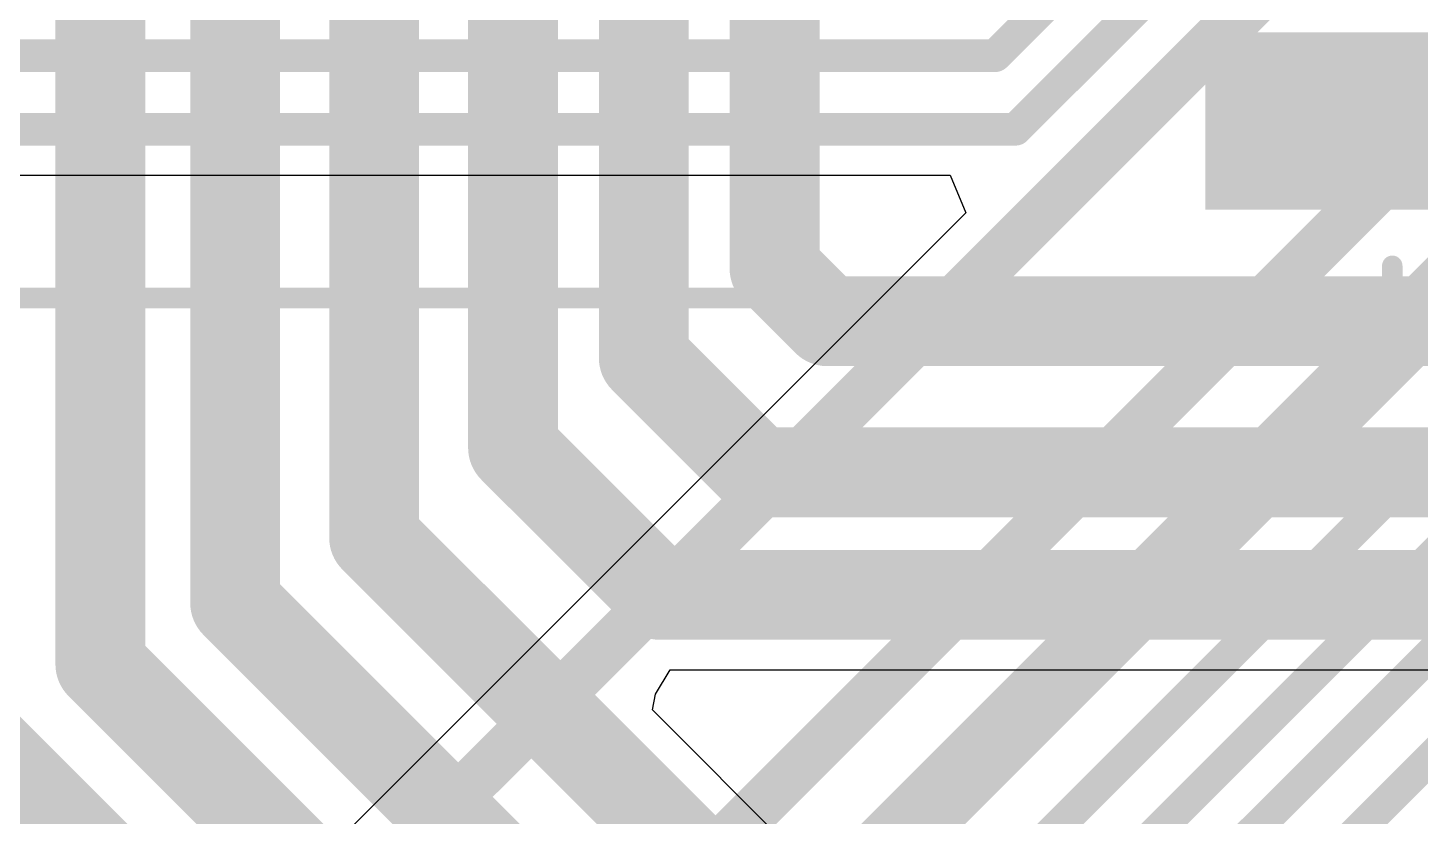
# Model space of a CAD drawing. Header units: millimetres. Extents: x -0.71 to 2.98, y -0.65 to 2.9.
# Drawn here: x 1.2262 to 1.567, y 1.4928 to 1.6858 of the extents above; entities that cross this region are included whole.
import ezdxf

# ---------------------------------------------------------------- set-up
doc = ezdxf.new("R2010")
doc.units = ezdxf.units.MM
doc.header["$MEASUREMENT"] = 0
for name, color, linetype in [('BottomLayer', 5, 'Continuous'), ('Mechanical2', 216, 'Continuous'), ('TopLayer', 1, 'Continuous'), ('TopOverlay', 2, 'Continuous'), ('TopPaste', 8, 'Continuous'), ('TopSolder', 216, 'Continuous')]:
    doc.layers.add(name, color=color, linetype=linetype)

# ---------------------------------------------------------------- blocks, each defined once
blk = doc.blocks.new('ESP32_WROVER_E_N8R8_253')
at = {"layer": 'TopLayer'}
blk.add_hatch(color=1, dxfattribs=at).paths.add_polyline_path([(0.31496, -0.43228), (0.37402, -0.43228), (0.37402, -0.46772), (0.31496, -0.46772)])
at = {"layer": 'TopPaste'}
blk.add_hatch(color=8, dxfattribs=at).paths.add_polyline_path([(0.31496, -0.43228), (0.37402, -0.43228), (0.37402, -0.46772), (0.31496, -0.46772)])
at = {"layer": 'TopSolder'}
blk.add_hatch(color=216, dxfattribs=at).paths.add_polyline_path([(0.31096, -0.42828), (0.37802, -0.42828), (0.37802, -0.47172), (0.31096, -0.47172)])
at = {"layer": 'TopOverlay', "const_width": 0.005}
for points in [[(0.35669, -0.49331), (0.35669, -0.48543)], [(-0.35197, -0.49331), (0.35669, -0.49331)]]:
    blk.add_lwpolyline(points, dxfattribs=at)
at = {"layer": 'TopOverlay', "const_width": 0.0025}
for points in [[(0.35544, -0.48543, 1), (0.35794, -0.48543, 1)], [(0.35544, -0.49331, 1), (0.35794, -0.49331, 1)], [(0.35544, -0.49331, 1), (0.35794, -0.49331, 1)]]:
    blk.add_lwpolyline(points, format="xyb", close=True, dxfattribs=at)

msp = doc.modelspace()

# ---------------------------------------------------------------- linework, layer by layer
at = {"layer": 'BottomLayer'}
for p, q in [((1.19765, 1.64978), (1.45197, 1.64978)), ((1.45197, 1.64978), (1.4558, 1.64055)), ((1.4558, 1.64055), (1.13951, 1.32425))]:
    msp.add_line(p, q, dxfattribs=at)
for points, const_width in [([(1.145, 1.311), (1.69251, 1.85851)], 0.012), ([(1.468, 1.661), (1.663, 1.856)], 0.008), ([(1.463, 1.679), (1.63569, 1.8517)], 0.008), ([(1.169, 1.259), (1.72292, 1.81292)], 0.012), ([(1.18, 1.228), (1.75, 1.798)], 0.018), ([(1.346, 1.358), (1.73648, 1.74848)], 0.008), ([(1.364, 1.35054), (1.74393, 1.73048)], 0.008), ([(1.487, 1.45), (1.744, 1.707)], 0.008), ([(1.505, 1.44254), (1.75146, 1.689)], 0.008), ([(1.177, 1.679), (1.463, 1.679)], 0.008), ([(1.193, 1.661), (1.468, 1.661)], 0.008)]:
    msp.add_lwpolyline(points, dxfattribs=dict(at, const_width=const_width))
at = {"layer": 'BottomLayer', "const_width": 0.004}
for points in [[(1.461, 1.679, 1), (1.465, 1.679, 1)], [(1.461, 1.679, 1), (1.465, 1.679, 1)], [(1.466, 1.661, 1), (1.47, 1.661, 1)], [(1.466, 1.661, 1), (1.47, 1.661, 1)]]:
    msp.add_lwpolyline(points, format="xyb", close=True, dxfattribs=at)
at = {"layer": 'Mechanical2', "const_width": 0.01}
msp.add_lwpolyline([(2.97335, 1.12706, 1), (-0.56996, 1.12706, 1)], format="xyb", close=True, dxfattribs=at)
at = {"layer": 'TopLayer'}
for p, q in [((1.37985, 1.52272), (1.38345, 1.52865)), ((1.38345, 1.52865), (1.71184, 1.52865)), ((1.3791, 1.51885), (1.37985, 1.52272)), ((1.46954, 1.42842), (1.3791, 1.51885))]:
    msp.add_line(p, q, dxfattribs=at)
at = {"layer": 'TopLayer', "const_width": 0.022}
for points in [[(1.377, 1.605), (1.377, 1.88956)], [(1.345, 1.583), (1.345, 1.805)], [(1.311, 1.561), (1.311, 1.791)], [(1.277, 1.545), (1.277, 1.778)], [(1.409, 1.62689), (1.409, 1.765)], [(1.244, 1.53), (1.244, 1.764)], [(1.409, 1.62689), (1.42189, 1.614)], [(1.42189, 1.614), (1.896, 1.614)], [(1.377, 1.605), (1.405, 1.577)], [(1.345, 1.583), (1.381, 1.547)], [(1.405, 1.577), (1.78, 1.577)], [(1.311, 1.561), (1.4595, 1.4125)], [(1.381, 1.547), (1.716, 1.547)], [(1.277, 1.545), (1.454, 1.368)], [(1.244, 1.53), (1.415, 1.359)], [(1.20585, 1.52015), (1.407, 1.319)]]:
    msp.add_lwpolyline(points, dxfattribs=at)
at = {"layer": 'TopLayer', "const_width": 0.011}
for points in [[(1.4035, 1.62689, 1), (1.4145, 1.62689, 1)], [(1.4035, 1.62689, 1), (1.4145, 1.62689, 1)], [(1.41639, 1.614, 1), (1.42739, 1.614, 1)], [(1.41639, 1.614, 1), (1.42739, 1.614, 1)], [(1.3715, 1.605, 1), (1.3825, 1.605, 1)], [(1.3715, 1.605, 1), (1.3825, 1.605, 1)], [(1.3395, 1.583, 1), (1.3505, 1.583, 1)], [(1.3395, 1.583, 1), (1.3505, 1.583, 1)], [(1.3995, 1.577, 1), (1.4105, 1.577, 1)], [(1.3995, 1.577, 1), (1.4105, 1.577, 1)], [(1.3055, 1.561, 1), (1.3165, 1.561, 1)], [(1.3055, 1.561, 1), (1.3165, 1.561, 1)], [(1.3755, 1.547, 1), (1.3865, 1.547, 1)], [(1.3755, 1.547, 1), (1.3865, 1.547, 1)], [(1.2715, 1.545, 1), (1.2825, 1.545, 1)], [(1.2715, 1.545, 1), (1.2825, 1.545, 1)], [(1.2385, 1.53, 1), (1.2495, 1.53, 1)], [(1.2385, 1.53, 1), (1.2495, 1.53, 1)]]:
    msp.add_lwpolyline(points, format="xyb", close=True, dxfattribs=at)

# ---------------------------------------------------------------- block references
msp.add_blockref('ESP32_WROVER_E_N8R8_253', (1.20349, 2.113))

doc.saveas('drawing.dxf')
